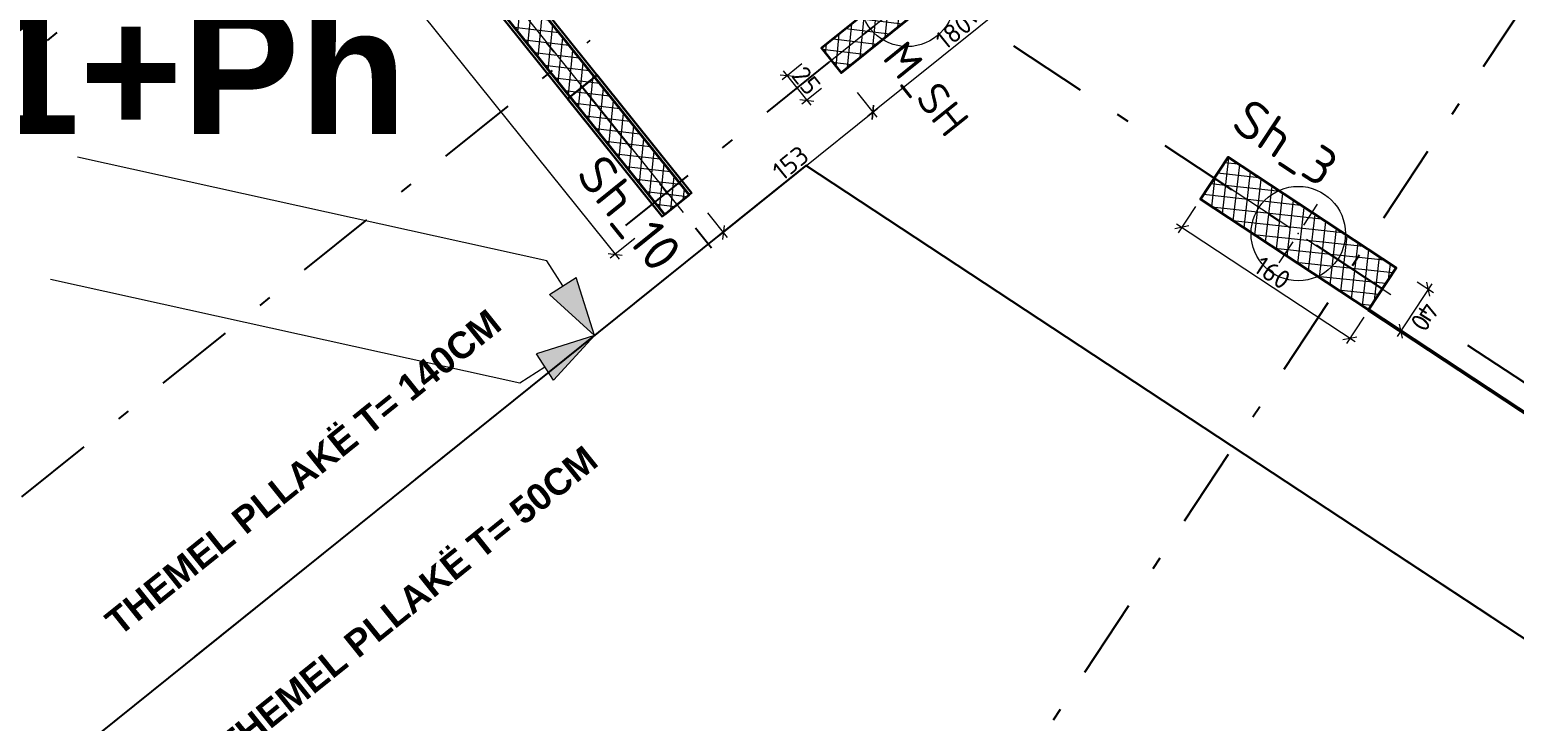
# Model space of a CAD drawing. Header units: metres. Extents: x 7511866 to 7512702, y 4691584 to 4692636.
# Drawn here: x 7511978.05 to 7511989.86, y 4692323.2 to 4692328.7 of the extents above; entities that cross this region are included whole.
import ezdxf

# ---------------------------------------------------------------- set-up
doc = ezdxf.new("R2010")
doc.units = ezdxf.units.M
doc.header["$PDMODE"] = 32
doc.header["$PDSIZE"] = 0.75
doc.linetypes.add('DASHED', pattern=[0.75, 0.5, -0.25])
doc.linetypes.add('Dot & Dashed', pattern=[134.05555248260504, 63.499999999986, -35.27777777776999, 0, -35.27777470484902])
doc.layers.get('0').update_dxf_attribs({"lineweight": 0})
doc.layers.get('Defpoints').update_dxf_attribs({"lineweight": 0})
for name, color, linetype, lineweight in [('2D Drafting - General', 7, 'Continuous', 0), ('2D Drafting - General_Pen_No__101', 252, 'Continuous', 13), ('2D Drafting - General_Pen_No__95', 6, 'Continuous', 13), ('A - Akset_Pen_No__47', 7, 'Continuous', 25), ('A - Muret_Pen_No__101', 252, 'Continuous', 13), ('A - Muret_Pen_No__22', 8, 'Continuous', 35), ('A - Shtyllat_Pen_No__101', 252, 'Continuous', 13), ('A - Shtyllat_Pen_No__20', 1, 'Continuous', 0), ('A - Shtyllat_Pen_No__22', 8, 'Continuous', 35), ('etazha', 7, 'Continuous', 0), ('lifti project', 4, 'Continuous', 0), ('Themel pllaka o3 ferizaj', 30, 'Continuous', 0)]:
    doc.layers.add(name, color=color, linetype=linetype, lineweight=lineweight)
doc.layers.add('2D Drafting - General_Pen_No__106', color=171, linetype='Continuous', lineweight=0, true_color=0xaaaaff)
doc.layers.add('A - Muret', color=7, linetype='Continuous')
doc.layers.add('A - Shtyllat', color=7, linetype='Continuous')
doc.styles.add('GENERATED_STYLE_1', font='arialbd.ttf')
doc.styles.add('GENERATED_STYLE_4', font='GOTHICB.TTF')
doc.styles.add('K.B', font='isocpeur.ttf')
doc.dimstyles.new('FT 1_50', dxfattribs={"dimtxt": 15, "dimasz": 8, "dimexe": 5, "dimexo": 20, "dimgap": 2, "dimtad": 1, "dimdec": 0, "dimtxsty": 'K.B', "dimblk": 'OBLIQUE', "dimcen": 2.5, "dimdle": 5, "dimclrd": 256, "dimclre": 256, "dimclrt": 256, "dimadec": 0, "dimazin": 0, "dimtfac": 1, "dimtdec": 0, "dimtmove": 0, "dimatfit": 3, "dimldrblk": 'ARCHTICK', "dimfxl": 20, "dimfxlon": 1, "dimarcsym": 0})
pattern_1 = [(44.99999999999999, (0, 0), (-64.34671472773822, 64.34671472773826), []), (135.0000000000002, (0, 0), (64.34671472773803, 64.34671472773844), [])]

# ---------------------------------------------------------------- blocks, each defined once
blk = doc.blocks.new('Wall_30', base_point=(255124.5424857128, -47314.32895087558))
at = {"layer": 'A - Muret_Pen_No__101', "linetype": 'Continuous', "lineweight": 13}
h = blk.add_hatch(dxfattribs=at)
h.set_pattern_fill('CONCRETE_BLOCK', color=252, style=0, pattern_type=2)
h.set_pattern_definition(pattern_1)
h.paths.add_polyline_path([(250161.0637492677, -53786.30152627583), (250411.0637492677, -53786.30152627575, -0.0250461308994416), (250445.1465667743, -53106.32749762981), (250197.3600661289, -53073.13337016876), (250257.1094955587, -52627.11766900701), (250504.8959962041, -52660.31179646805), (250504.7370173215, -52661.49853713663, -0.1883790507317822), (253042.7699551897, -48413.65535830156), (252896.1895059215, -48211.59950995123), (253260.4371242365, -47947.35781651153), (253407.2380650363, -48149.7176044643), (253406.9430576013, -48149.93161619773, -0.0705730299558846), (255124.5424857127, -47314.32895087561), (255047.8321451409, -47076.38878266232, 0.3255518551661183)])
at = {"layer": 'A - Muret_Pen_No__22', "color": 8, "linetype": 'Continuous', "lineweight": 35}
for centre, radius, start, end in [((257211.0637492677, -53786.30152627581), 7049.999999999979, 107.8689790246009, 180), ((257211.0637492677, -53786.30152627573), 6799.999999999864, 107.8689790246019, 124.0163539755972), ((257211.0637492676, -53786.30152627575), 6799.999999999862, 127.8056074141919, 170.4788189164659), ((257211.0637492676, -53786.30152627589), 6799.999999999799, 174.2610494558495, 180)]:
    blk.add_arc(centre, radius, start, end, dxfattribs=at)
blk = doc.blocks.new('Column_45', base_point=(244961.963749268, -46191.15496789163))
at = {"layer": 'A - Shtyllat_Pen_No__101', "linetype": 'Continuous', "lineweight": 13}
h = blk.add_hatch(dxfattribs=at)
h.set_pattern_fill('CONCRETE_BLOCK', color=252, style=0, pattern_type=2)
h.set_pattern_definition(pattern_1)
h.paths.add_polyline_path([(242311.9637492679, -46066.15496789185), (242311.963749268, -46316.15496789185), (247611.963749268, -46316.15496789142), (247611.9637492679, -46066.15496789142)])
at = {"layer": 'A - Shtyllat_Pen_No__101', "color": 252, "linetype": 'Continuous', "lineweight": 13}
for p, q in [((244961.963749268, -46111.15496789163), (244961.9637492679, -45986.15496789163)), ((244881.9637492679, -46191.15496789164), (242231.963749268, -46191.15496789185)), ((244961.963749268, -46271.15496789163), (244961.963749268, -46396.15496789163)), ((245041.963749268, -46191.15496789163), (247691.9637492679, -46191.15496789142))]:
    blk.add_line(p, q, dxfattribs=at)
blk.add_point((244961.963749268, -46191.15496789163), dxfattribs=at)
at = {"layer": 'A - Shtyllat_Pen_No__22', "color": 8, "linetype": 'Continuous', "lineweight": 35, "flags": 128}
blk.add_lwpolyline([(242311.9637492679, -46066.15496789185), (242311.963749268, -46316.15496789185), (247611.963749268, -46316.15496789142), (247611.9637492679, -46066.15496789142)], close=True, dxfattribs=at)
blk = doc.blocks.new('Column_46', base_point=(247486.9637492678, -43741.15496789196))
at = {"layer": 'A - Shtyllat_Pen_No__101', "linetype": 'Continuous', "lineweight": 13}
h = blk.add_hatch(dxfattribs=at)
h.set_pattern_fill('CONCRETE_BLOCK', color=252, style=0, pattern_type=2)
h.set_pattern_definition(pattern_1)
h.paths.add_polyline_path([(247611.9637492678, -42966.15496789195), (247361.9637492678, -42966.15496789197), (247361.9637492679, -44516.15496789197), (247611.9637492679, -44516.15496789195)])
at = {"layer": 'A - Shtyllat_Pen_No__101', "color": 252, "linetype": 'Continuous', "lineweight": 13}
for p, q in [((247486.9637492678, -43661.15496789196), (247486.9637492678, -42886.15496789196)), ((247406.9637492678, -43741.15496789197), (247281.9637492678, -43741.15496789197)), ((247566.9637492678, -43741.15496789195), (247691.9637492678, -43741.15496789195)), ((247486.9637492678, -43821.15496789195), (247486.9637492679, -44596.15496789195))]:
    blk.add_line(p, q, dxfattribs=at)
blk.add_point((247486.9637492678, -43741.15496789196), dxfattribs=at)
at = {"layer": 'A - Shtyllat_Pen_No__22', "color": 8, "linetype": 'Continuous', "lineweight": 35, "flags": 128}
blk.add_lwpolyline([(247611.9637492678, -42966.15496789195), (247361.9637492678, -42966.15496789197), (247361.9637492679, -44516.15496789197), (247611.9637492679, -44516.15496789195)], close=True, dxfattribs=at)
blk = doc.blocks.new('Column_61', base_point=(250884.1238620412, -42482.37459866593))
at = {"layer": 'A - Shtyllat_Pen_No__101', "linetype": 'Continuous', "lineweight": 13}
h = blk.add_hatch(dxfattribs=at)
h.set_pattern_fill('CONCRETE_BLOCK', color=252, style=0, pattern_type=2)
h.set_pattern_definition(pattern_1)
h.paths.add_polyline_path([(251706.9006727972, -42427.2536436481), (251584.164127994, -42046.54937447087), (250061.3470512851, -42537.49555368375), (250184.0835960883, -42918.19982286098)])
at = {"layer": 'A - Shtyllat_Pen_No__101', "color": 252, "linetype": 'Continuous', "lineweight": 13}
for p, q in [((250859.5765530805, -42406.23374483048), (250798.2082806789, -42215.88161024186)), ((250960.2647158766, -42457.82728970529), (251721.673254231, -42212.35420009885)), ((250807.9830082057, -42506.92190762657), (250046.5744698512, -42752.39499723302)), ((250908.6711710018, -42558.51545250136), (250970.0394434034, -42748.86758708998))]:
    blk.add_line(p, q, dxfattribs=at)
blk.add_point((250884.1238620412, -42482.37459866593), dxfattribs=at)
at = {"layer": 'A - Shtyllat_Pen_No__22', "color": 8, "linetype": 'Continuous', "lineweight": 35, "flags": 128}
blk.add_lwpolyline([(251706.9006727972, -42427.2536436481), (251584.164127994, -42046.54937447087), (250061.3470512851, -42537.49555368375), (250184.0835960883, -42918.19982286098)], close=True, dxfattribs=at)
blk = doc.blocks.new('Polyline_1', base_point=(517122.6271394031, 103559.7212213962))
at = {"layer": '2D Drafting - General_Pen_No__106', "linetype": 'Continuous', "lineweight": 13, "true_color": 0xaaaaff}
blk.add_hatch(color=161, dxfattribs=at).paths.add_polyline_path([(517122.6271394031, 103559.7212213962), (516672.4406317802, 103734.6074405314), (516645.3110857602, 103486.083824485)])
at = {"layer": '2D Drafting - General_Pen_No__106', "color": 161, "linetype": 'Continuous', "lineweight": 13, "true_color": 0xaaaaff}
for p, q in [((516645.3110857602, 103486.083824485), (516672.4406317802, 103734.6074405314)), ((517122.6271394031, 103559.7212213962), (516672.4406317802, 103734.6074405314)), ((517122.6271394031, 103559.7212213962), (516645.3110857602, 103486.083824485))]:
    blk.add_line(p, q, dxfattribs=at)
at = {"layer": '2D Drafting - General_Pen_No__106', "color": 161, "linetype": 'Continuous', "lineweight": 13, "true_color": 0xaaaaff, "flags": 128}
blk.add_lwpolyline([(516658.8758587702, 103610.3456325082), (516422.8888350594, 103636.1066483897), (513444.5917560837, 101244.0524193761)], dxfattribs=at)
blk = doc.blocks.new('Polyline_2', base_point=(517122.6271394031, 103559.7212213962))
at = {"layer": '2D Drafting - General_Pen_No__106', "linetype": 'Continuous', "lineweight": 13, "true_color": 0xaaaaff}
blk.add_hatch(color=161, dxfattribs=at).paths.add_polyline_path([(517122.6271394031, 103559.7212213962), (516947.7409202677, 103109.5347137734), (517196.2645363142, 103082.4051677533)])
at = {"layer": '2D Drafting - General_Pen_No__106', "color": 161, "linetype": 'Continuous', "lineweight": 13, "true_color": 0xaaaaff}
for p, q in [((517122.6271394031, 103559.7212213962), (516947.7409202677, 103109.5347137734)), ((517122.6271394031, 103559.7212213962), (517196.2645363142, 103082.4051677533)), ((517196.2645363142, 103082.4051677533), (516947.7409202677, 103109.5347137734))]:
    blk.add_line(p, q, dxfattribs=at)
at = {"layer": '2D Drafting - General_Pen_No__106', "color": 161, "linetype": 'Continuous', "lineweight": 13, "true_color": 0xaaaaff, "flags": 128}
blk.add_lwpolyline([(517072.002728291, 103095.9699407634), (517046.2417124095, 102859.9829170525), (514067.9446334337, 100467.9286880389)], dxfattribs=at)
blk = doc.blocks.new('_Oblique')
at = {"color": 0, "linetype": 'ByBlock', "lineweight": -2}
blk.add_line((-0.5, -0.5), (0.5, 0.5), dxfattribs=at)
blk = doc.blocks.new('*D226')
at = {"lineweight": -2, "transparency": 16777216}
for p, q in [((3734.143886465968, 2105.18732901547), (3741.814920516169, 2081.393312191893)), ((3583.240202670525, 2035.523290825281), (3745.039517070844, 2087.686322366649)), ((3581.862178795079, 2056.092711094182), (3589.533212845281, 2032.298694270605))]:
    blk.add_line(p, q, dxfattribs=at)
at = {"layer": 'Defpoints', "color": 0, "lineweight": 5, "transparency": 16777216}
for p in [(3719.765991014945, 2149.784691510595), (3567.484283344056, 2100.690073589308), (3740.280713706129, 2086.152115556608)]:
    blk.add_point(p, dxfattribs=at)
at = {"lineweight": -2, "transparency": 16777216, "xscale": 8, "yscale": 8, "zscale": 8}
for p, rotation in [((3740.280713706129, 2086.152115556608), 17.86897900777895), ((3587.99900603524, 2037.05749763532), 197.868979007779)]:
    blk.add_blockref('_Oblique', p, dxfattribs=dict(at, rotation=rotation))
at = {"lineweight": 5, "transparency": 16777216, "insert": (3661.224866931609, 2070.646532988924), "char_height": 15, "attachment_point": 5, "rotation": 17.868979007778947, "style": 'K.B'}
blk.add_mtext('160', dxfattribs=at)
blk = doc.blocks.new('_ArchTick')
at = {"color": 0, "linetype": 'ByBlock', "const_width": 0.15}
blk.add_lwpolyline([(-0.5, -0.5), (0.5, 0.5)], dxfattribs=at)
blk = doc.blocks.new('*D227')
at = {"lineweight": -2, "transparency": 16777216}
for p, q in [((3738.801204473805, 2155.921518750763), (3753.761544400125, 2160.744633646764)), ((3747.468534225369, 2163.969230201437), (3762.810602325786, 2116.381196554287)), ((3751.074858954138, 2117.851091833042), (3766.03519888046, 2122.674206729044))]:
    blk.add_line(p, q, dxfattribs=at)
at = {"layer": 'Defpoints', "color": 0, "lineweight": 5, "transparency": 16777216}
for p in [(3719.765991014945, 2149.784691510596), (3761.276395515744, 2121.139999919002), (3732.039645495278, 2111.714264592875)]:
    blk.add_point(p, dxfattribs=at)
at = {"lineweight": -2, "transparency": 16777216, "xscale": 8, "yscale": 8, "zscale": 8}
for p, rotation in [((3749.002741035411, 2159.210426836722), 107.8689790077965), ((3761.276395515744, 2121.139999919002), 287.8689790077965)]:
    blk.add_blockref('_Oblique', p, dxfattribs=dict(at, rotation=rotation))
at = {"lineweight": 5, "transparency": 16777216, "insert": (3764.181294668536, 2143.090206316941), "char_height": 15, "attachment_point": 5, "rotation": 287.8689790077965, "style": 'K.B'}
blk.add_mtext('40', dxfattribs=at)
blk = doc.blocks.new('*D271')
at = {"lineweight": -2, "transparency": 16777216}
for p, q in [((3342.839416203351, 2082.82413216849), (3367.839416203351, 2082.82413216849)), ((3362.839416203351, 2087.82413216849), (3362.839416203351, 1897.824132168484)), ((3342.839416203351, 1902.824132168484), (3367.839416203351, 1902.824132168484))]:
    blk.add_line(p, q, dxfattribs=at)
at = {"layer": 'Defpoints', "color": 0, "lineweight": 9, "transparency": 16777216}
for p in [(3322.545953142311, 2082.82413216849), (3322.545953142322, 1902.824132168484), (3362.839416203351, 1902.824132168484)]:
    blk.add_point(p, dxfattribs=at)
at = {"lineweight": -2, "transparency": 16777216, "xscale": 8, "yscale": 8, "zscale": 8}
for p, rotation in [((3362.839416203351, 2082.82413216849), 90), ((3362.839416203351, 1902.824132168484), 270)]:
    blk.add_blockref('_Oblique', p, dxfattribs=dict(at, rotation=rotation))
at = {"transparency": 16777216, "insert": (3353.339416203351, 1992.824132168487), "char_height": 15, "attachment_point": 5, "rotation": 90, "style": 'K.B'}
blk.add_mtext('180', dxfattribs=at)
blk = doc.blocks.new('*D272')
at = {"lineweight": -2, "transparency": 16777216}
for p, q in [((3342.839416203351, 1902.824132168484), (3367.839416203351, 1902.824132168484)), ((3362.839416203351, 1907.824132168484), (3362.839416203351, 1745.324132168524)), ((3342.839416203351, 1750.324132168524), (3367.839416203351, 1750.324132168524))]:
    blk.add_line(p, q, dxfattribs=at)
at = {"layer": 'Defpoints', "color": 0, "lineweight": 30, "transparency": 16777216}
for p in [(3322.545953142322, 1902.824132168484), (3322.545953142348, 1750.324132168524), (3362.839416203351, 1750.324132168524)]:
    blk.add_point(p, dxfattribs=at)
at = {"lineweight": -2, "transparency": 16777216, "xscale": 8, "yscale": 8, "zscale": 8}
for p, rotation in [((3362.839416203351, 1902.824132168484), 90), ((3362.839416203351, 1750.324132168524), 270)]:
    blk.add_blockref('_Oblique', p, dxfattribs=dict(at, rotation=rotation))
at = {"transparency": 16777216, "insert": (3353.339416203351, 1826.574132168504), "char_height": 15, "attachment_point": 5, "rotation": 90, "style": 'K.B'}
blk.add_mtext('153', dxfattribs=at)
blk = doc.blocks.new('*D273')
at = {"lineweight": -2, "transparency": 16777216}
for p, q in [((3297.545953142322, 1882.824132168482), (3297.545953142322, 1862.85094654838)), ((3322.545953142322, 1882.824132168484), (3322.545953142322, 1862.85094654838)), ((3292.545953142322, 1867.85094654838), (3327.545953142322, 1867.85094654838))]:
    blk.add_line(p, q, dxfattribs=at)
at = {"layer": 'Defpoints', "color": 0, "lineweight": 9, "transparency": 16777216}
for p in [(3297.545953142322, 1902.824132168482), (3322.545953142322, 1902.824132168484), (3322.545953142322, 1867.85094654838)]:
    blk.add_point(p, dxfattribs=at)
at = {"lineweight": -2, "transparency": 16777216, "xscale": 8, "yscale": 8, "zscale": 8, "rotation": 180}
blk.add_blockref('_Oblique', (3297.545953142322, 1867.85094654838), dxfattribs=at)
at = {"lineweight": -2, "transparency": 16777216, "xscale": 8, "yscale": 8, "zscale": 8}
blk.add_blockref('_Oblique', (3322.545953142322, 1867.85094654838), dxfattribs=at)
at = {"lineweight": 9, "transparency": 16777216, "insert": (3310.045953142322, 1877.35094654838), "char_height": 15, "attachment_point": 5, "style": 'K.B'}
blk.add_mtext('25', dxfattribs=at)
blk = doc.blocks.new('*D275')
at = {"lineweight": -2, "transparency": 16777216}
for p, q in [((2792.545953142346, 1692.443028518258), (2792.545953142346, 1667.443028518258)), ((3322.545953142348, 1692.443028518258), (3322.545953142348, 1667.443028518258)), ((2787.545953142346, 1672.443028518258), (3327.545953142348, 1672.443028518258))]:
    blk.add_line(p, q, dxfattribs=at)
at = {"layer": 'Defpoints', "color": 0, "lineweight": 30, "transparency": 16777216}
for p in [(2792.545953142346, 1750.324132168498), (3322.545953142348, 1750.324132168519), (3322.545953142348, 1672.443028518258)]:
    blk.add_point(p, dxfattribs=at)
at = {"lineweight": -2, "transparency": 16777216, "xscale": 8, "yscale": 8, "zscale": 8, "rotation": 180}
blk.add_blockref('_Oblique', (2792.545953142346, 1672.443028518258), dxfattribs=at)
at = {"lineweight": -2, "transparency": 16777216, "xscale": 8, "yscale": 8, "zscale": 8}
blk.add_blockref('_Oblique', (3322.545953142348, 1672.443028518258), dxfattribs=at)
at = {"transparency": 16777216, "insert": (3057.545953142347, 1681.943028518258), "char_height": 15, "attachment_point": 5, "style": 'K.B'}
blk.add_mtext('530', dxfattribs=at)
blk = doc.blocks.new('A$C112c8b24')
at = {"color": 6, "lineweight": 50}
blk.add_line((3194.369399709973, 1885.796935613888), (3736.872983287591, 2060.696511958507), dxfattribs=at)
at = {"lineweight": 30}
for p, q in [((2784.875707357052, 1524.406803189536), (2664.875707357052, 1524.406803189536)), ((2664.875707357052, 1524.406803189536), (2664.875707357052, 1494.406803189531)), ((2784.875707357052, 1509.406803189536), (2784.875707357052, 1524.406803189536)), ((2784.875707357052, 1521.906803189552), (2784.875707357052, 1496.906803189557)), ((2784.875707357049, 1494.406803189536), (2784.875707357049, 1509.406803189536))]:
    blk.add_line(p, q, dxfattribs=at)
for points in [[(3042.08769203908, 1836.702317692602), (3194.369399709984, 1885.796935613892), (3182.09574522965, 1923.867362531612), (3029.814037558761, 1874.772744610324), (3042.08769203908, 1836.702317692602)], [(2759.875707357016, 1856.906803189505), (2784.875707357016, 1856.906803189507), (2784.875707357027, 1676.9068031895), (2759.875707357027, 1676.906803189499), (2759.875707357016, 1856.906803189505)], [(2254.875707357047, 1524.406803189515), (2784.875707357049, 1524.406803189541), (2784.875707357045, 1494.406803189536), (2254.87570735705, 1494.406803189515), (2254.87570735705, 1524.406803189515)], [(2664.875707357052, 1524.406803189535), (2784.875707357052, 1524.406803189536), (2784.875707357049, 1494.406803189536), (2664.875707357052, 1494.406803189531), (2664.875707357049, 1524.406803189535)]]:
    blk.add_lwpolyline(points, dxfattribs=at)
at = {"layer": '2D Drafting - General_Pen_No__101', "color": 252, "linetype": 'Continuous', "lineweight": 50}
blk.add_lwpolyline([(3194.369399709984, 1885.796935613892), (3736.872983287591, 2060.696511958507)], dxfattribs=at)
at = {"layer": '2D Drafting - General_Pen_No__95', "color": 6, "linetype": 'Continuous', "lineweight": 25}
blk.add_lwpolyline([(4515.688089659998, 2154.407508453543), (2824.785709728058, 1609.000742742522), (2824.785709728058, 396.9068031895579)], dxfattribs=at)
at = {"layer": 'A - Akset_Pen_No__47', "color": 3, "linetype": 'Dot & Dashed', "lineweight": 25, "flags": 128}
for points in [[(3366.028481827271, 1255.57432727034), (2645.821867403757, 3489.511523727516)], [(2716.989250222607, 1752.906410863259), (4477.868283691532, 2320.602194395236)], [(2369.785712099031, 381.9068031895579), (2369.785712099031, 1537.6918975359)], [(2639.785712099031, 381.9068031895579), (2639.785712099031, 1537.6918975359)], [(1079.785707357056, 1509.406803189536), (2828.764348098376, 1509.406803189536)]]:
    blk.add_lwpolyline(points, dxfattribs=at)
at = {"layer": 'A - Akset_Pen_No__47', "color": 7, "linetype": 'Dot & Dashed', "lineweight": 25, "flags": 128}
blk.add_lwpolyline([(2772.375707357024, 1467.383169825159), (2772.375707357024, 1888.9994775691)], dxfattribs=at)
at = {"layer": '2D Drafting - General', "color": 161, "linetype": 'Continuous', "lineweight": 13, "true_color": 0xaaaaff, "xscale": 0.1, "yscale": 0.1, "zscale": 0.1}
for name in ['Polyline_1', 'Polyline_2']:
    blk.add_blockref(name, (2824.785709728058, 1393.265533457793), dxfattribs=at)
at = {"layer": 'A - Muret', "color": 8, "lineweight": 35, "xscale": 0.1, "yscale": 0.1, "zscale": 0.1}
blk.add_blockref('Wall_30', (3536.133581001523, 1397.089404891143), dxfattribs=at)
at = {"layer": 'A - Shtyllat', "color": 8, "lineweight": 35, "xscale": 0.1, "yscale": 0.1, "zscale": 0.1}
for name, p in [('Column_61', (3112.091718634365, 1880.284840112107)), ('Column_46', (2772.375707357024, 1754.4068031895)), ('Column_45', (2519.875707357053, 1509.406803189536))]:
    blk.add_blockref(name, p, dxfattribs=at)
at = {"insert": (3003.128264585544, 1918.434310895815), "char_height": 30, "width": 1053.289171696408, "attachment_point": 1, "rotation": 17.86897900778595, "style": 'K.B'}
blk.add_mtext('{\\C5;Sh_3}', dxfattribs=at)
at = {"width": 1053.289171696408, "attachment_point": 1, "style": 'K.B'}
for s, insert, char_height in [('{\\C22;M_SH}', (2795.785025577672, 1734.148417752178), 25), ('{\\C5;Sh_10}', (2715.428171448759, 1490.678205076249), 30)]:
    blk.add_mtext(s, dxfattribs=dict(at, insert=insert, char_height=char_height))
at = {"layer": '2D Drafting - General_Pen_No__106', "color": 161, "linetype": 'Continuous', "lineweight": 13, "true_color": 0xaaaaff, "char_height": 21.00000000000001, "attachment_point": 8, "rotation": 90, "style": 'GENERATED_STYLE_4'}
for s, insert in [('\\A1;{\\fArial|b1|i0|c0|p34;THEMEL PLLAKË T= 140CM}', (2775.358404045205, 1144.727269782815)), ('\\A1;{\\fArial|b1|i0|c0|p34;THEMEL PLLAKË T= 50CM}', (2907.904295809749, 1144.727269782815))]:
    blk.add_mtext(s, dxfattribs=dict(at, insert=insert))
at = {"lineweight": 5}
for p1, p2, distance, picture, middle, set_off in [((3182.095745229642, 1923.867362531613), (3194.369399709976, 1885.796935613893), 30.718594339542257, '*D227', (3226.511048883233, 1917.172877337959), (-537.6702457853031, -225.9173289789819)), ((3029.814037558761, 1874.772744610324), (3182.09574522965, 1923.867362531612), -66.85774876284769, '*D226', (3123.554621146313, 1844.729204009941), (-537.6702457852954, -225.9173289789833))]:
    dim = blk.add_aligned_dim(p1=p1, p2=p2, distance=distance, dimstyle='FT 1_50', dxfattribs=at)
    dim.commit()
    dim.dimension.update_dxf_attribs({"geometry": picture, "text_midpoint": middle, "insert": set_off})
for p1, p2, distance, picture, middle in [((2784.875707357016, 1856.906803189507), (2784.875707357027, 1676.9068031895), 40.29346306102934, '*D271', (2815.669170418055, 1766.906803189504)), ((2784.875707357027, 1676.9068031895), (2784.875707357052, 1524.406803189541), 40.29346306100433, '*D272', (2815.669170418055, 1600.656803189521))]:
    dim = blk.add_aligned_dim(p1=p1, p2=p2, distance=distance, dimstyle='FT 1_50')
    dim.commit()
    dim.dimension.update_dxf_attribs({"geometry": picture, "text_midpoint": middle, "insert": (-537.6702457852954, -225.9173289789833)})
at = {"lineweight": 9}
dim = blk.add_aligned_dim(p1=(2759.875707357027, 1676.906803189499), p2=(2784.875707357027, 1676.9068031895), distance=-34.97318562010287, dimstyle='FT 1_50', dxfattribs=at)
dim.commit()
dim.dimension.update_dxf_attribs({"geometry": '*D273', "text_midpoint": (2772.375707357027, 1651.433617569397), "insert": (-537.6702457852954, -225.9173289789833)})
dim = blk.add_linear_dim(base=(2784.875707357052, 1446.525699539275), p1=(2254.87570735705, 1524.406803189515), p2=(2784.875707357052, 1524.406803189536), dimstyle='FT 1_50')
dim.commit()
dim.dimension.update_dxf_attribs({"geometry": '*D275', "text_midpoint": (2519.875707357051, 1456.025699539275), "insert": (-537.6702457852954, -225.9173289789833)})

msp = doc.modelspace()

# ---------------------------------------------------------------- linework, layer by layer
at = {"layer": 'A - Shtyllat_Pen_No__20', "color": 1, "linetype": 'Continuous', "lineweight": 0, "flags": 128}
for points in [[(7511984.504686187, 4692328.357447206), (7511985.908082971, 4692329.484601793), (7511984.812238234, 4692330.849015335), (7511987.735981536, 4692333.197254058), (7511985.606911761, 4692335.848114652), (7511985.41199554, 4692335.691565404), (7511987.384516068, 4692333.23562103), (7511984.655688986, 4692331.043931554), (7511982.589238909, 4692333.616825661), (7511982.394322689, 4692333.460276412), (7511985.556617503, 4692329.522968765), (7511984.348136938, 4692328.552363426)], [(7511979.782445339, 4692331.362516486), (7511983.101289402, 4692327.230292618), (7511983.296205621, 4692327.386841867), (7511979.977361559, 4692331.519065734)], [(7511987.361209407, 4692327.3526904), (7511987.581173901, 4692327.686779642), (7511988.917530869, 4692326.806921668), (7511988.697566376, 4692326.472832426)]]:
    msp.add_lwpolyline(points, close=True, dxfattribs=at)
at = {"layer": 'Themel pllaka o3 ferizaj', "linetype": 'DASHED', "ltscale": 3, "flags": 128}
msp.add_lwpolyline([(7511999.066503164, 4692317.853206729), (7511984.225546326, 4692327.621362422), (7511974.775507532, 4692320.031162184)], dxfattribs=at)

# ---------------------------------------------------------------- block references
at = {"layer": 'lifti project', "xscale": 0.01, "yscale": 0.01, "zscale": 0.01, "rotation": 308.7703677864264}
msp.add_blockref('A$C112c8b24', (7511953.991434605, 4692339.569475741), dxfattribs=at)

# ---------------------------------------------------------------- texts
at = {"layer": 'etazha', "color": 0, "insert": (7511975.92648232, 4692327.857338197), "char_height": 1, "attachment_point": 8, "line_spacing_factor": 0.9333767023518265, "style": 'GENERATED_STYLE_1'}
msp.add_mtext('\\A1;MOREA\\PLAMELA F\\P2B+S+P+11+Ph', dxfattribs=at)

doc.saveas('drawing.dxf')
